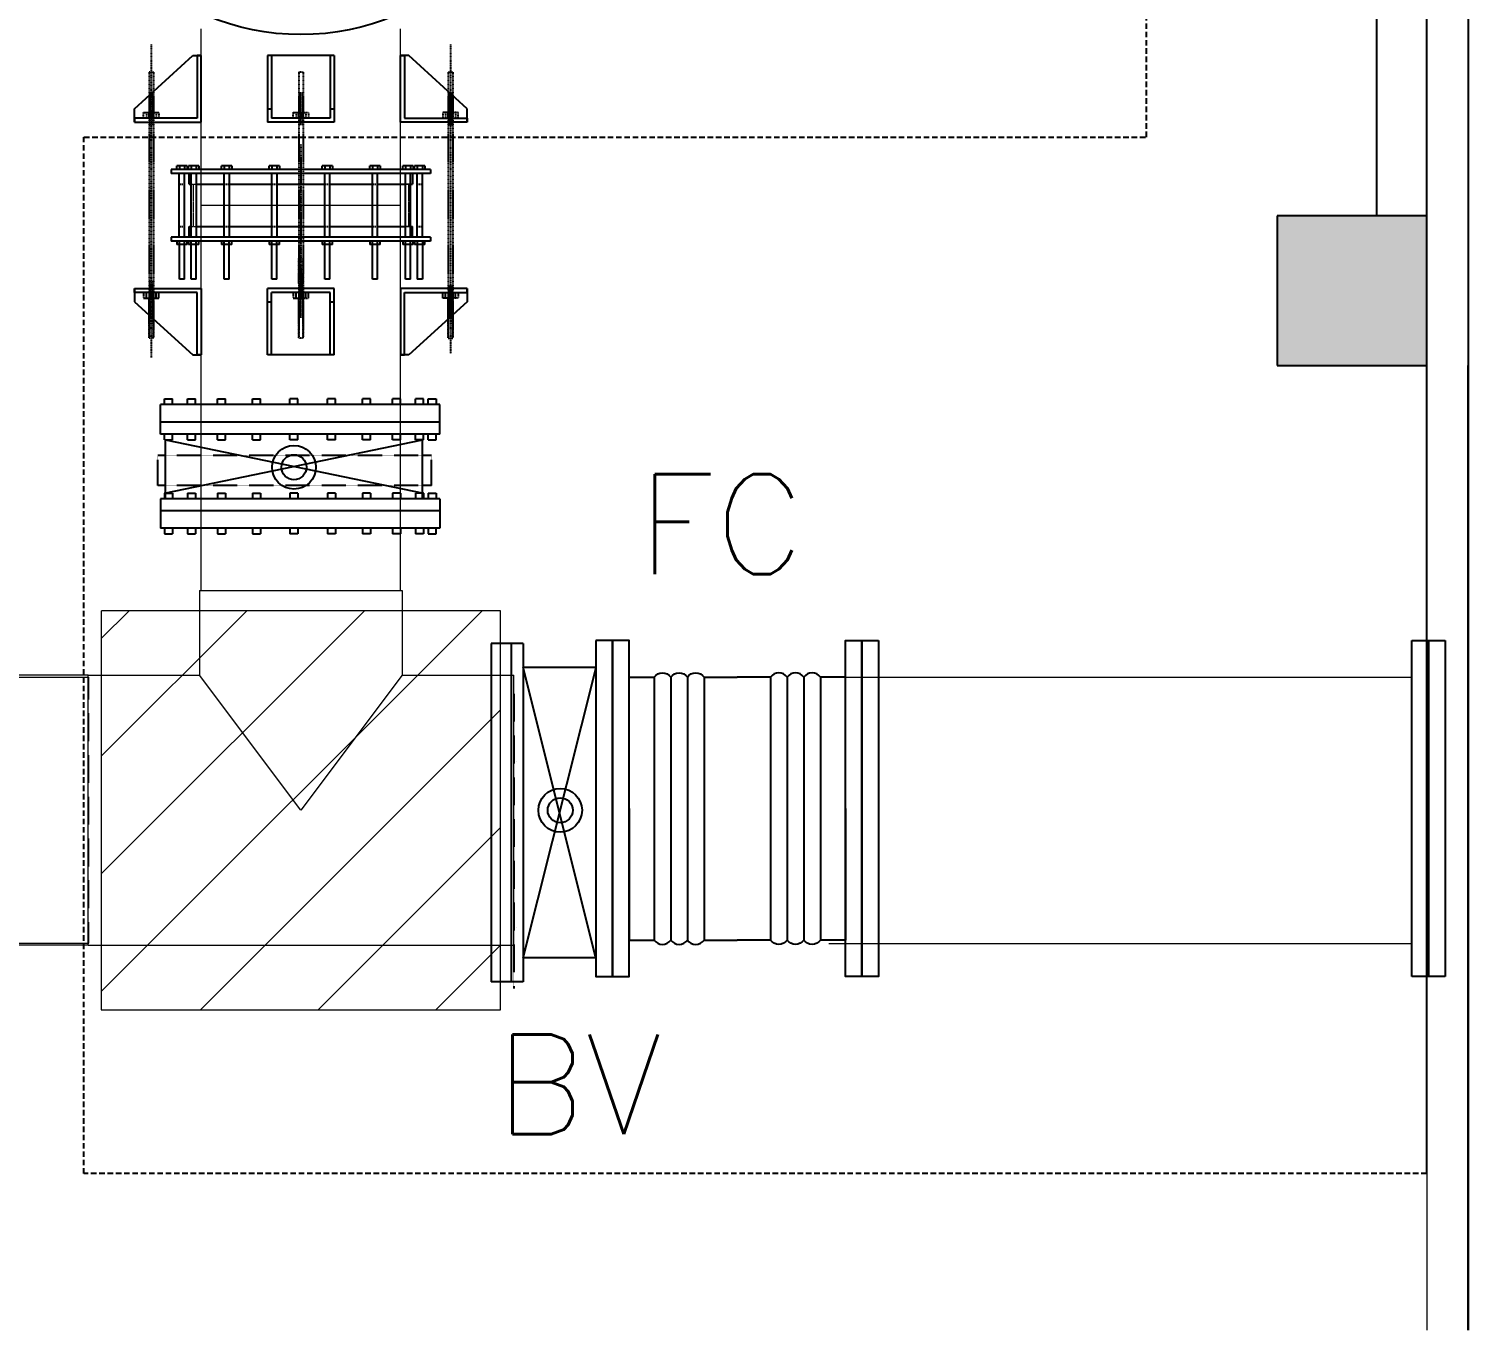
# Model space of a CAD drawing. Header units: inches. Extents: x 0 to 235202, y 0 to 184293.
# Drawn here: x 75010 to 81502, y 152486 to 158354 of the extents above; entities that cross this region are included whole.
import ezdxf

# ---------------------------------------------------------------- set-up
doc = ezdxf.new("R2010")
doc.units = ezdxf.units.IN
doc.header["$MEASUREMENT"] = 0
doc.linetypes.add('CENTER', pattern=[2, 1.25, -0.25, 0.25, -0.25])
doc.linetypes.add('HIDDEN', pattern=[0.375, 0.25, -0.125])
doc.layers.get('Defpoints').update_dxf_attribs({"color": 8})
for name, color, linetype in [('1', 1, 'CENTER'), ('2', 2, 'HIDDEN'), ('double bellows', 3, 'Continuous'), ('sleeve type coupling', 1, 'Continuous')]:
    doc.layers.add(name, color=color, linetype=linetype)
for name, color, linetype, lineweight in [('DIM', 251, 'Continuous', 0), ('grid nos', 253, 'Continuous', 0), ('hid', 8, 'HIDDEN', 0), ('PLC WIRE', 7, 'Continuous', 0)]:
    doc.layers.add(name, color=color, linetype=linetype, lineweight=lineweight)
doc.styles.add('SIMPLEX', font='simplex.shx')

msp = doc.modelspace()

# ---------------------------------------------------------------- hatches: boundary and pattern name
at = {"layer": 'DIM', "linetype": 'Continuous', "lineweight": 25, "ltscale": 10}
msp.add_hatch(color=8, dxfattribs=at).paths.add_polyline_path([(81315, 157510.8), (80640, 157510.8), (80640, 156835.8), (81315, 156835.8), (81315, 156835.8)])

# ---------------------------------------------------------------- linework, layer by layer
at = {"color": 8}
for p, q in [((81502.4, 169665.7), (81502.4, 152485.8)), ((75487.2, 157993.3), (75749.7, 158233.3)), ((75749.7, 158233.3), (75787.2, 158233.3)), ((75787.2, 158233.3), (75769.2, 158233.3)), ((75769.2, 158233.3), (75769.2, 157951.3)), ((75787.2, 157933.3), (75787.2, 158233.3)), ((76087.2, 158233.3), (76087.2, 157933.3)), ((76387.2, 158233.3), (76087.2, 158233.3)), ((76105.2, 158233.3), (76105.2, 157951.3)), ((76369.2, 158233.3), (76369.2, 157951.3)), ((76387.2, 158233.3), (76387.2, 157933.3)), ((76687.2, 158233.3), (76705.2, 158233.3)), ((76687.2, 157933.3), (76687.2, 158233.3)), ((76724.7, 158233.3), (76687.2, 158233.3)), ((76705.2, 158233.3), (76705.2, 157951.3)), ((76987.2, 157993.3), (76724.7, 158233.3)), ((75487.2, 157933.3), (75487.2, 157993.3)), ((76087.2, 157993.3), (76105.2, 157993.3)), ((76369.2, 157993.3), (76387.2, 157993.3)), ((76987.2, 157933.3), (76987.2, 157993.3)), ((75769.2, 157951.3), (75487.2, 157951.3)), ((75487.2, 157951.3), (75487.2, 157933.3)), ((75487.2, 157933.3), (75787.2, 157933.3)), ((76387.2, 157933.3), (76087.2, 157933.3)), ((76369.2, 157951.3), (76105.2, 157951.3)), ((76987.2, 157933.3), (76687.2, 157933.3)), ((76705.2, 157951.3), (76987.2, 157951.3)), ((76987.2, 157951.3), (76987.2, 157933.3)), ((75487.2, 157165.3), (75487.2, 157183.3)), ((75487.2, 157183.3), (75787.2, 157183.3)), ((75487.2, 157183.3), (75487.2, 157123.3)), ((75787.2, 157183.3), (75787.2, 156883.3)), ((76087.2, 156883.3), (76087.2, 157183.3)), ((76387.2, 157183.3), (76087.2, 157183.3)), ((76387.2, 156883.3), (76387.2, 157183.3)), ((76987.2, 157183.3), (76687.2, 157183.3)), ((76687.2, 157183.3), (76687.2, 156883.3)), ((76987.2, 157165.3), (76987.2, 157183.3)), ((76987.2, 157183.3), (76987.2, 157123.3)), ((75769.2, 157165.3), (75487.2, 157165.3)), ((75487.2, 157123.3), (75749.7, 156883.3)), ((75769.2, 156883.3), (75769.2, 157165.3)), ((76087.2, 157123.3), (76105.2, 157123.3)), ((76105.2, 156883.3), (76105.2, 157165.3)), ((76369.2, 157165.3), (76105.2, 157165.3)), ((76369.2, 156883.3), (76369.2, 157165.3)), ((76369.2, 157123.3), (76387.2, 157123.3)), ((76705.2, 156883.3), (76705.2, 157165.3)), ((76705.2, 157165.3), (76987.2, 157165.3)), ((76987.2, 157123.3), (76724.7, 156883.3)), ((75749.7, 156883.3), (75787.2, 156883.3)), ((75787.2, 156883.3), (75769.2, 156883.3)), ((76387.2, 156883.3), (76087.2, 156883.3)), ((76687.2, 156883.3), (76705.2, 156883.3)), ((76724.7, 156883.3), (76687.2, 156883.3)), ((75621.6, 156685.1), (75658, 156685.1)), ((75621.6, 156659.3), (75621.6, 156685.1)), ((75658, 156659.3), (75658, 156685.1)), ((75725.5, 156685.1), (75761.9, 156685.1)), ((75725.5, 156659.3), (75725.5, 156685.1)), ((75761.9, 156659.3), (75761.9, 156685.1)), ((75861, 156685.1), (75897.3, 156685.1)), ((75861, 156659.3), (75861, 156685.1)), ((75897.3, 156659.3), (75897.3, 156685.1)), ((76018.7, 156685.1), (76055, 156685.1)), ((76018.7, 156659.3), (76018.7, 156685.1)), ((76055, 156659.3), (76055, 156685.1)), ((76187.9, 156659.3), (76187.9, 156685.1)), ((76224.2, 156685.1), (76187.9, 156685.1)), ((76224.2, 156659.3), (76224.2, 156685.1)), ((76357.1, 156659.3), (76357.1, 156685.1)), ((76393.5, 156685.1), (76357.1, 156685.1)), ((76393.5, 156659.3), (76393.5, 156685.1)), ((76514.8, 156659.3), (76514.8, 156685.1)), ((76551.2, 156685.1), (76514.8, 156685.1)), ((76551.2, 156659.3), (76551.2, 156685.1)), ((76650.2, 156659.3), (76650.2, 156685.1)), ((76686.6, 156685.1), (76650.2, 156685.1)), ((76686.6, 156659.3), (76686.6, 156685.1)), ((76754.1, 156659.3), (76754.1, 156685.1)), ((76790.5, 156685.1), (76754.1, 156685.1)), ((76790.5, 156659.3), (76790.5, 156685.1)), ((76811.5, 156659.3), (76811.5, 156685.1)), ((76811.5, 156685.1), (76847.9, 156685.1)), ((76847.9, 156685.1), (76847.9, 156659.3)), ((76863.4, 156659.3), (75603.4, 156659.3)), ((75603.4, 156526.3), (75603.4, 156659.3)), ((76863.4, 156526.3), (76863.4, 156659.3)), ((76863.4, 156580.3), (75603.4, 156580.3)), ((76863.4, 156526.3), (75603.4, 156526.3)), ((75621.6, 156500.4), (75621.6, 156526.3)), ((75621.6, 156259.3), (76785.4, 156500.4)), ((75621.6, 156500.4), (75658, 156500.4)), ((75626.7, 156500.4), (76790.5, 156259.3)), ((75626.7, 156233.4), (75626.7, 156500.4)), ((75658, 156500.4), (75658, 156526.3)), ((75725.5, 156500.4), (75725.5, 156526.3)), ((75725.5, 156500.4), (75761.9, 156500.4)), ((75761.9, 156500.4), (75761.9, 156526.3)), ((75861, 156500.4), (75861, 156526.3)), ((75861, 156500.4), (75897.3, 156500.4)), ((75897.3, 156500.4), (75897.3, 156526.3)), ((76018.7, 156500.4), (76018.7, 156526.3)), ((76018.7, 156500.4), (76055, 156500.4)), ((76055, 156500.4), (76055, 156526.3)), ((76187.9, 156500.4), (76187.9, 156526.3)), ((76224.2, 156500.4), (76187.9, 156500.4)), ((76224.2, 156500.4), (76224.2, 156526.3)), ((76357.1, 156500.4), (76357.1, 156526.3)), ((76393.5, 156500.4), (76357.1, 156500.4)), ((76393.5, 156500.4), (76393.5, 156526.3)), ((76514.8, 156500.4), (76514.8, 156526.3)), ((76551.2, 156500.4), (76514.8, 156500.4)), ((76551.2, 156500.4), (76551.2, 156526.3)), ((76650.2, 156500.4), (76650.2, 156526.3)), ((76686.6, 156500.4), (76650.2, 156500.4)), ((76686.6, 156500.4), (76686.6, 156526.3)), ((76754.1, 156500.4), (76754.1, 156526.3)), ((76790.5, 156500.4), (76754.1, 156500.4)), ((76785.4, 156233.4), (76785.4, 156500.4)), ((76790.5, 156500.4), (76790.5, 156526.3)), ((76811.5, 156500.4), (76811.5, 156526.3)), ((76811.5, 156500.4), (76847.9, 156500.4)), ((76847.9, 156500.4), (76847.9, 156526.3)), ((75626.7, 156429.7), (75591.9, 156429.7)), ((76827, 156429.7), (76785.4, 156429.7)), ((75626.7, 156294.2), (75591.9, 156294.2)), ((76827, 156294.2), (76785.4, 156294.2)), ((75603.4, 156234.8), (75603.4, 156102.8)), ((76863.4, 156234.8), (75603.4, 156234.8)), ((75621.6, 156260.6), (75658, 156260.6)), ((75621.6, 156260.6), (75621.6, 156234.8)), ((75658, 156260.6), (75658, 156234.8)), ((75725.5, 156260.6), (75761.9, 156260.6)), ((75725.5, 156260.6), (75725.5, 156234.8)), ((75761.9, 156260.6), (75761.9, 156234.8)), ((75861, 156260.6), (75897.3, 156260.6)), ((75861, 156260.6), (75861, 156234.8)), ((75897.3, 156260.6), (75897.3, 156234.8)), ((76018.7, 156260.6), (76055, 156260.6)), ((76018.7, 156260.6), (76018.7, 156234.8)), ((76055, 156260.6), (76055, 156234.8)), ((76187.9, 156260.6), (76187.9, 156234.8)), ((76224.2, 156260.6), (76187.9, 156260.6)), ((76224.2, 156260.6), (76224.2, 156234.8)), ((76357.1, 156260.6), (76357.1, 156234.8)), ((76393.5, 156260.6), (76357.1, 156260.6)), ((76393.5, 156260.6), (76393.5, 156234.8)), ((76514.8, 156260.6), (76514.8, 156234.8)), ((76551.2, 156260.6), (76514.8, 156260.6)), ((76551.2, 156260.6), (76551.2, 156234.8)), ((76650.2, 156260.6), (76650.2, 156234.8)), ((76686.6, 156260.6), (76650.2, 156260.6)), ((76686.6, 156260.6), (76686.6, 156234.8)), ((76754.1, 156260.6), (76754.1, 156234.8)), ((76790.5, 156260.6), (76754.1, 156260.6)), ((76790.5, 156260.6), (76790.5, 156234.8)), ((76811.5, 156260.6), (76811.5, 156234.8)), ((76811.5, 156260.6), (76847.9, 156260.6)), ((76847.9, 156260.6), (76847.9, 156234.8)), ((76863.4, 156234.8), (76863.4, 156102.8)), ((76863.4, 156180.8), (75603.4, 156180.8)), ((76863.4, 156102.8), (75603.4, 156102.8)), ((75621.6, 156102.8), (75621.6, 156076.9)), ((75621.6, 156076.9), (75658, 156076.9)), ((75658, 156102.8), (75658, 156076.9)), ((75725.5, 156102.8), (75725.5, 156076.9)), ((75725.5, 156076.9), (75761.9, 156076.9)), ((75761.9, 156102.8), (75761.9, 156076.9)), ((75861, 156102.8), (75861, 156076.9)), ((75861, 156076.9), (75897.3, 156076.9)), ((75897.3, 156102.8), (75897.3, 156076.9)), ((76018.7, 156102.8), (76018.7, 156076.9)), ((76018.7, 156076.9), (76055, 156076.9)), ((76055, 156102.8), (76055, 156076.9)), ((76187.9, 156102.8), (76187.9, 156076.9)), ((76224.2, 156076.9), (76187.9, 156076.9)), ((76224.2, 156102.8), (76224.2, 156076.9)), ((76357.1, 156102.8), (76357.1, 156076.9)), ((76393.5, 156076.9), (76357.1, 156076.9)), ((76393.5, 156102.8), (76393.5, 156076.9)), ((76514.8, 156102.8), (76514.8, 156076.9)), ((76551.2, 156076.9), (76514.8, 156076.9)), ((76551.2, 156102.8), (76551.2, 156076.9)), ((76650.2, 156102.8), (76650.2, 156076.9)), ((76686.6, 156076.9), (76650.2, 156076.9)), ((76686.6, 156102.8), (76686.6, 156076.9)), ((76754.1, 156102.8), (76754.1, 156076.9)), ((76790.5, 156076.9), (76754.1, 156076.9)), ((76790.5, 156102.8), (76790.5, 156076.9)), ((76811.5, 156102.8), (76811.5, 156076.9)), ((76811.5, 156076.9), (76847.9, 156076.9)), ((76847.9, 156076.9), (76847.9, 156102.8)), ((77095.2, 155582.3), (77095.2, 154057.1)), ((77239.2, 155582.3), (77095.2, 155582.3)), ((77185.2, 155582.3), (77185.2, 154057.1)), ((77239.2, 155582.3), (77239.2, 154057.1)), ((77567.9, 154165.3), (77239.2, 155474.1)), ((77239.2, 154165.3), (77569.2, 155474.1)), ((77569.2, 155474.1), (77239.2, 155474.1)), ((77209, 155050.6), (77209, 155050.6)), ((77396.5, 154675.6), (77396.5, 154675.6)), ((77209, 154300.6), (77209, 154300.6)), ((77569.2, 154165.3), (77239.2, 154165.3)), ((77239.2, 154057.1), (77095.2, 154057.1))]:
    msp.add_line(p, q, dxfattribs=at)
at = {"color": 8, "linetype": 'HIDDEN', "ltscale": 100}
for p, q in [((80051, 157865.8), (80051, 162163.8)), ((75259, 153192), (75259, 157865.8)), ((75259, 157865.8), (80051, 157865.8)), ((81315, 153192), (75259, 153192))]:
    msp.add_line(p, q, dxfattribs=at)
at = {"color": 8, "linetype": 'HIDDEN'}
for p, q in [((75591.9, 156294.2), (75591.9, 156429.7)), ((76785.4, 156429.7), (75626.7, 156429.7)), ((76827, 156294.2), (76827, 156429.7)), ((76785.4, 156294.2), (75626.7, 156294.2))]:
    msp.add_line(p, q, dxfattribs=at)
at = {"color": 170}
msp.add_circle((76237.2, 159411.8), 1084.1, dxfattribs=at)
at = {"color": 8}
for centre, radius in [((76206.1, 156377), 98.5), ((76206.1, 156377), 56.3), ((77406.9, 154830.2), 98.5), ((77406.9, 154830.2), 56.3)]:
    msp.add_circle(centre, radius, dxfattribs=at)
at = {"layer": '1', "color": 8, "linetype": 'CENTER', "ltscale": 0.09}
for p, q in [((75562.2, 158284.3), (75562.2, 156871.6)), ((76912.2, 158284.3), (76912.2, 156889.3)), ((76237.2, 157175.7), (76237.2, 157730.3))]:
    msp.add_line(p, q, dxfattribs=at)
at = {"layer": '1', "color": 8}
for p, q in [((75552.3, 158158.3), (75552.3, 157977.1)), ((75572.1, 158158.3), (75552.3, 158158.3)), ((75552.3, 158158.3), (75552.3, 157977.1)), ((75572.1, 158158.3), (75552.3, 158158.3)), ((75572.1, 158158.3), (75572.1, 157977.1)), ((75572.1, 158158.3), (75572.1, 157977.1)), ((76227.3, 158158.3), (76227.3, 157977.1)), ((76247.1, 158158.3), (76227.3, 158158.3)), ((76227.3, 158158.3), (76227.3, 157977.1)), ((76247.1, 158158.3), (76227.3, 158158.3)), ((76247.1, 158158.3), (76247.1, 157977.1)), ((76247.1, 158158.3), (76247.1, 157977.1)), ((76902.3, 158158.3), (76902.3, 157977.1)), ((76902.3, 158158.3), (76922.1, 158158.3)), ((76902.3, 158158.3), (76902.3, 157977.1)), ((76902.3, 158158.3), (76922.1, 158158.3)), ((76922.1, 158158.3), (76922.1, 157977.1)), ((76922.1, 158158.3), (76922.1, 157977.1)), ((75572.1, 158063.2), (75552.3, 158063.2)), ((75572.1, 158063.2), (75552.3, 158063.2)), ((75572.1, 158057), (75552.3, 158057)), ((75572.1, 158057), (75552.3, 158057)), ((75572.1, 158057), (75552.3, 158057)), ((75572.1, 158057), (75552.3, 158057)), ((75572.1, 158050.9), (75552.3, 158050.9)), ((75572.1, 158050.9), (75552.3, 158050.9)), ((75552.3, 158048), (75552.3, 156962)), ((75572.1, 158045.2), (75552.3, 158045.2)), ((75572.1, 158045.2), (75552.3, 158045.2)), ((75572.1, 158039.1), (75552.3, 158039.1)), ((75572.1, 158039.1), (75552.3, 158039.1)), ((75572.1, 158039.1), (75552.3, 158039.1)), ((75572.1, 158039.1), (75552.3, 158039.1)), ((75572.1, 158032.9), (75552.3, 158032.9)), ((75572.1, 158032.9), (75552.3, 158032.9)), ((75572.1, 158026.8), (75552.3, 158026.8)), ((75572.1, 158026.8), (75552.3, 158026.8)), ((75572.2, 158048), (75572.2, 156962)), ((76247.1, 158063.2), (76227.3, 158063.2)), ((76247.1, 158063.2), (76227.3, 158063.2)), ((76247.1, 158057), (76227.3, 158057)), ((76247.1, 158057), (76227.3, 158057)), ((76247.1, 158057), (76227.3, 158057)), ((76247.1, 158057), (76227.3, 158057)), ((76247.1, 158050.9), (76227.3, 158050.9)), ((76247.1, 158050.9), (76227.3, 158050.9)), ((76227.3, 158048), (76227.3, 156962)), ((76247.1, 158045.2), (76227.3, 158045.2)), ((76247.1, 158045.2), (76227.3, 158045.2)), ((76247.1, 158039.1), (76227.3, 158039.1)), ((76247.1, 158039.1), (76227.3, 158039.1)), ((76247.1, 158039.1), (76227.3, 158039.1)), ((76247.1, 158039.1), (76227.3, 158039.1)), ((76247.1, 158032.9), (76227.3, 158032.9)), ((76247.1, 158032.9), (76227.3, 158032.9)), ((76247.1, 158026.8), (76227.3, 158026.8)), ((76247.1, 158026.8), (76227.3, 158026.8)), ((76247.2, 158048), (76247.2, 156962)), ((76902.3, 158063.2), (76922.1, 158063.2)), ((76902.3, 158063.2), (76922.1, 158063.2)), ((76902.3, 158057), (76922.1, 158057)), ((76902.3, 158057), (76922.1, 158057)), ((76902.3, 158057), (76922.1, 158057)), ((76902.3, 158057), (76922.1, 158057)), ((76902.3, 158050.9), (76922.1, 158050.9)), ((76902.3, 158050.9), (76922.1, 158050.9)), ((76902.3, 158048), (76902.3, 156962)), ((76902.3, 158045.2), (76922.1, 158045.2)), ((76902.3, 158045.2), (76922.1, 158045.2)), ((76902.3, 158039.1), (76922.1, 158039.1)), ((76902.3, 158039.1), (76922.1, 158039.1)), ((76902.3, 158039.1), (76922.1, 158039.1)), ((76902.3, 158039.1), (76922.1, 158039.1)), ((76902.3, 158032.9), (76922.1, 158032.9)), ((76902.3, 158032.9), (76922.1, 158032.9)), ((76902.3, 158026.8), (76922.1, 158026.8)), ((76902.3, 158026.8), (76922.1, 158026.8)), ((76922.1, 158048), (76922.1, 156962)), ((75528.1, 157951.3), (75528.1, 157977.1)), ((75528.1, 157977.1), (75596.4, 157977.1)), ((75528.1, 157951.3), (75528.1, 157977.1)), ((75528.1, 157977.1), (75596.4, 157977.1)), ((75540.3, 157977.1), (75540.3, 157951.3)), ((75540.3, 157977.1), (75540.3, 157951.3)), ((75572.1, 158020.7), (75552.3, 158020.7)), ((75572.1, 158020.7), (75552.3, 158020.7)), ((75572.1, 158014.5), (75552.3, 158014.5)), ((75572.1, 158014.5), (75552.3, 158014.5)), ((75572.1, 158008.4), (75552.3, 158008.4)), ((75572.1, 158008.4), (75552.3, 158008.4)), ((75572.1, 158002.3), (75552.3, 158002.3)), ((75572.1, 158002.3), (75552.3, 158002.3)), ((75572.1, 157996.1), (75552.3, 157996.1)), ((75572.1, 157996.1), (75552.3, 157996.1)), ((75572.1, 157990), (75552.3, 157990)), ((75572.1, 157990), (75552.3, 157990)), ((75572.1, 157983.9), (75552.3, 157983.9)), ((75572.1, 157983.9), (75552.3, 157983.9)), ((75572.1, 157977.8), (75552.3, 157977.8)), ((75572.1, 157977.8), (75552.3, 157977.8)), ((75584.2, 157977.1), (75584.2, 157951.3)), ((75584.2, 157977.1), (75584.2, 157951.3)), ((75596.4, 157977.1), (75596.4, 157951.3)), ((75596.4, 157977.1), (75596.4, 157951.3)), ((76203.1, 157951.3), (76203.1, 157977.1)), ((76203.1, 157977.1), (76271.4, 157977.1)), ((76203.1, 157951.3), (76203.1, 157977.1)), ((76203.1, 157977.1), (76271.4, 157977.1)), ((76215.3, 157977.1), (76215.3, 157951.3)), ((76215.3, 157977.1), (76215.3, 157951.3)), ((76247.1, 158020.7), (76227.3, 158020.7)), ((76247.1, 158020.7), (76227.3, 158020.7)), ((76247.1, 158014.5), (76227.3, 158014.5)), ((76247.1, 158014.5), (76227.3, 158014.5)), ((76247.1, 158008.4), (76227.3, 158008.4)), ((76247.1, 158008.4), (76227.3, 158008.4)), ((76247.1, 158002.3), (76227.3, 158002.3)), ((76247.1, 158002.3), (76227.3, 158002.3)), ((76247.1, 157996.1), (76227.3, 157996.1)), ((76247.1, 157996.1), (76227.3, 157996.1)), ((76247.1, 157990), (76227.3, 157990)), ((76247.1, 157990), (76227.3, 157990)), ((76247.1, 157983.9), (76227.3, 157983.9)), ((76247.1, 157983.9), (76227.3, 157983.9)), ((76247.1, 157977.8), (76227.3, 157977.8)), ((76247.1, 157977.8), (76227.3, 157977.8)), ((76259.2, 157977.1), (76259.2, 157951.3)), ((76259.2, 157977.1), (76259.2, 157951.3)), ((76271.4, 157977.1), (76271.4, 157951.3)), ((76271.4, 157977.1), (76271.4, 157951.3)), ((76946.4, 157977.1), (76878.1, 157977.1)), ((76878.1, 157977.1), (76878.1, 157951.3)), ((76946.4, 157977.1), (76878.1, 157977.1)), ((76878.1, 157977.1), (76878.1, 157951.3)), ((76890.3, 157977.1), (76890.3, 157951.3)), ((76890.3, 157977.1), (76890.3, 157951.3)), ((76902.3, 158020.7), (76922.1, 158020.7)), ((76902.3, 158020.7), (76922.1, 158020.7)), ((76902.3, 158014.5), (76922.1, 158014.5)), ((76902.3, 158014.5), (76922.1, 158014.5)), ((76902.3, 158008.4), (76922.1, 158008.4)), ((76902.3, 158008.4), (76922.1, 158008.4)), ((76902.3, 158002.3), (76922.1, 158002.3)), ((76902.3, 158002.3), (76922.1, 158002.3)), ((76902.3, 157996.1), (76922.1, 157996.1)), ((76902.3, 157996.1), (76922.1, 157996.1)), ((76902.3, 157990), (76922.1, 157990)), ((76902.3, 157990), (76922.1, 157990)), ((76902.3, 157983.9), (76922.1, 157983.9)), ((76902.3, 157983.9), (76922.1, 157983.9)), ((76902.3, 157977.8), (76922.1, 157977.8)), ((76902.3, 157977.8), (76922.1, 157977.8)), ((76934.2, 157977.1), (76934.2, 157951.3)), ((76934.2, 157977.1), (76934.2, 157951.3)), ((76946.4, 157951.3), (76946.4, 157977.1)), ((76946.4, 157951.3), (76946.4, 157977.1)), ((75596.4, 157951.3), (75528.1, 157951.3)), ((75596.4, 157951.3), (75528.1, 157951.3)), ((75572.1, 157947.1), (75552.3, 157947.1)), ((75572.1, 157947.1), (75552.3, 157947.1)), ((75572.1, 157941), (75552.3, 157941)), ((75572.1, 157941), (75552.3, 157941)), ((75572.1, 157934.9), (75552.3, 157934.9)), ((75572.1, 157934.9), (75552.3, 157934.9)), ((75572.1, 157928.7), (75552.3, 157928.7)), ((75572.1, 157928.7), (75552.3, 157928.7)), ((75572.1, 157922.6), (75552.3, 157922.6)), ((75572.1, 157922.6), (75552.3, 157922.6)), ((76271.4, 157951.3), (76203.1, 157951.3)), ((76271.4, 157951.3), (76203.1, 157951.3)), ((76247.1, 157947.1), (76227.3, 157947.1)), ((76247.1, 157947.1), (76227.3, 157947.1)), ((76247.1, 157941), (76227.3, 157941)), ((76247.1, 157941), (76227.3, 157941)), ((76247.1, 157934.9), (76227.3, 157934.9)), ((76247.1, 157934.9), (76227.3, 157934.9)), ((76247.1, 157928.7), (76227.3, 157928.7)), ((76247.1, 157928.7), (76227.3, 157928.7)), ((76247.1, 157922.6), (76227.3, 157922.6)), ((76247.1, 157922.6), (76227.3, 157922.6)), ((76878.1, 157951.3), (76946.4, 157951.3)), ((76878.1, 157951.3), (76946.4, 157951.3)), ((76902.3, 157947.1), (76922.1, 157947.1)), ((76902.3, 157947.1), (76922.1, 157947.1)), ((76902.3, 157941), (76922.1, 157941)), ((76902.3, 157941), (76922.1, 157941)), ((76902.3, 157934.9), (76922.1, 157934.9)), ((76902.3, 157934.9), (76922.1, 157934.9)), ((76902.3, 157928.7), (76922.1, 157928.7)), ((76902.3, 157928.7), (76922.1, 157928.7)), ((76902.3, 157922.6), (76922.1, 157922.6)), ((76902.3, 157922.6), (76922.1, 157922.6)), ((76237.2, 157834.3), (76237.2, 157170.3)), ((76227.3, 157205), (76227.3, 157317.6)), ((76227.3, 157205), (76227.3, 157317.6)), ((76247.1, 157205), (76247.1, 157317.6)), ((76247.1, 157205), (76247.1, 157317.6)), ((75572.1, 157212.4), (75552.3, 157212.4)), ((75572.1, 157212.4), (75552.3, 157212.4)), ((75572.1, 157206.2), (75552.3, 157206.2)), ((75572.1, 157206.2), (75552.3, 157206.2)), ((75572.1, 157200.1), (75552.3, 157200.1)), ((75572.1, 157200.1), (75552.3, 157200.1)), ((75572.1, 157194), (75552.3, 157194)), ((75572.1, 157194), (75552.3, 157194)), ((75572.1, 157187.8), (75552.3, 157187.8)), ((75572.1, 157187.8), (75552.3, 157187.8)), ((75572.1, 157181.7), (75552.3, 157181.7)), ((75572.1, 157181.7), (75552.3, 157181.7)), ((76247.1, 157200.1), (76227.3, 157200.1)), ((76247.1, 157200.1), (76227.3, 157200.1)), ((76247.1, 157194), (76227.3, 157194)), ((76247.1, 157194), (76227.3, 157194)), ((76247.1, 157187.8), (76227.3, 157187.8)), ((76247.1, 157187.8), (76227.3, 157187.8)), ((76247.1, 157181.7), (76227.3, 157181.7)), ((76247.1, 157181.7), (76227.3, 157181.7)), ((76902.3, 157194), (76922.1, 157194)), ((76902.3, 157194), (76922.1, 157194)), ((76902.3, 157187.8), (76922.1, 157187.8)), ((76902.3, 157187.8), (76922.1, 157187.8)), ((76902.3, 157181.7), (76922.1, 157181.7)), ((76902.3, 157181.7), (76922.1, 157181.7)), ((75528.1, 157165.3), (75528.1, 157139.5)), ((75596.4, 157165.3), (75528.1, 157165.3)), ((75528.1, 157165.3), (75528.1, 157139.5)), ((75596.4, 157165.3), (75528.1, 157165.3)), ((75528.1, 157139.5), (75596.4, 157139.5)), ((75528.1, 157139.5), (75596.4, 157139.5)), ((75540.3, 157139.5), (75540.3, 157165.3)), ((75540.3, 157139.5), (75540.3, 157165.3)), ((75572.1, 157175.6), (75552.3, 157175.6)), ((75572.1, 157175.6), (75552.3, 157175.6)), ((75572.1, 157169.4), (75552.3, 157169.4)), ((75572.1, 157169.4), (75552.3, 157169.4)), ((75552.3, 156958.3), (75552.3, 157139.5)), ((75572.1, 157138.8), (75552.3, 157138.8)), ((75572.1, 157138.8), (75552.3, 157138.8)), ((75572.1, 157132.7), (75552.3, 157132.7)), ((75572.1, 157132.7), (75552.3, 157132.7)), ((75572.1, 157126.5), (75552.3, 157126.5)), ((75572.1, 157126.5), (75552.3, 157126.5)), ((75572.1, 157120.4), (75552.3, 157120.4)), ((75572.1, 157120.4), (75552.3, 157120.4)), ((75572.1, 157114.3), (75552.3, 157114.3)), ((75572.1, 157114.3), (75552.3, 157114.3)), ((75572.1, 156958.3), (75572.1, 157139.5)), ((75584.2, 157139.5), (75584.2, 157165.3)), ((75584.2, 157139.5), (75584.2, 157165.3)), ((75596.4, 157139.5), (75596.4, 157165.3)), ((75596.4, 157139.5), (75596.4, 157165.3)), ((76203.1, 157165.3), (76203.1, 157139.5)), ((76271.4, 157165.3), (76203.1, 157165.3)), ((76203.1, 157165.3), (76203.1, 157139.5)), ((76271.4, 157165.3), (76203.1, 157165.3)), ((76203.1, 157139.5), (76271.4, 157139.5)), ((76203.1, 157139.5), (76271.4, 157139.5)), ((76215.3, 157139.5), (76215.3, 157165.3)), ((76215.3, 157139.5), (76215.3, 157165.3)), ((76247.1, 157175.6), (76227.3, 157175.6)), ((76247.1, 157175.6), (76227.3, 157175.6)), ((76247.1, 157169.4), (76227.3, 157169.4)), ((76247.1, 157169.4), (76227.3, 157169.4)), ((76227.3, 156958.3), (76227.3, 157139.5)), ((76247.1, 157138.8), (76227.3, 157138.8)), ((76247.1, 157138.8), (76227.3, 157138.8)), ((76247.1, 157132.7), (76227.3, 157132.7)), ((76247.1, 157132.7), (76227.3, 157132.7)), ((76247.1, 157126.5), (76227.3, 157126.5)), ((76247.1, 157126.5), (76227.3, 157126.5)), ((76247.1, 157120.4), (76227.3, 157120.4)), ((76247.1, 157120.4), (76227.3, 157120.4)), ((76247.1, 157114.3), (76227.3, 157114.3)), ((76247.1, 157114.3), (76227.3, 157114.3)), ((76247.1, 156958.3), (76247.1, 157139.5)), ((76259.2, 157139.5), (76259.2, 157165.3)), ((76259.2, 157139.5), (76259.2, 157165.3)), ((76271.4, 157139.5), (76271.4, 157165.3)), ((76271.4, 157139.5), (76271.4, 157165.3)), ((76878.1, 157139.5), (76878.1, 157165.3)), ((76878.1, 157165.3), (76946.4, 157165.3)), ((76878.1, 157139.5), (76878.1, 157165.3)), ((76878.1, 157165.3), (76946.4, 157165.3)), ((76946.4, 157139.5), (76878.1, 157139.5)), ((76946.4, 157139.5), (76878.1, 157139.5)), ((76890.3, 157139.5), (76890.3, 157165.3)), ((76890.3, 157139.5), (76890.3, 157165.3)), ((76902.3, 157175.6), (76922.1, 157175.6)), ((76902.3, 157175.6), (76922.1, 157175.6)), ((76902.3, 157169.4), (76922.1, 157169.4)), ((76902.3, 157169.4), (76922.1, 157169.4)), ((76902.3, 156958.3), (76902.3, 157139.5)), ((76902.3, 157138.8), (76922.1, 157138.8)), ((76902.3, 157138.8), (76922.1, 157138.8)), ((76902.3, 157132.7), (76922.1, 157132.7)), ((76902.3, 157132.7), (76922.1, 157132.7)), ((76902.3, 157126.5), (76922.1, 157126.5)), ((76902.3, 157126.5), (76922.1, 157126.5)), ((76902.3, 157120.4), (76922.1, 157120.4)), ((76902.3, 157120.4), (76922.1, 157120.4)), ((76902.3, 157114.3), (76922.1, 157114.3)), ((76902.3, 157114.3), (76922.1, 157114.3)), ((76922.1, 156958.3), (76922.1, 157139.5)), ((76934.2, 157139.5), (76934.2, 157165.3)), ((76934.2, 157139.5), (76934.2, 157165.3)), ((76946.4, 157165.3), (76946.4, 157139.5)), ((76946.4, 157165.3), (76946.4, 157139.5)), ((75572.1, 157108.1), (75552.3, 157108.1)), ((75572.1, 157108.1), (75552.3, 157108.1)), ((75572.1, 157102), (75552.3, 157102)), ((75572.1, 157102), (75552.3, 157102)), ((75572.1, 157095.9), (75552.3, 157095.9)), ((75572.1, 157095.9), (75552.3, 157095.9)), ((75572.1, 157089.8), (75552.3, 157089.8)), ((75572.1, 157089.8), (75552.3, 157089.8)), ((75572.1, 157083.6), (75552.3, 157083.6)), ((75572.1, 157083.6), (75552.3, 157083.6)), ((75572.1, 157077.5), (75552.3, 157077.5)), ((75572.1, 157077.5), (75552.3, 157077.5)), ((75572.1, 157077.5), (75552.3, 157077.5)), ((75572.1, 157077.5), (75552.3, 157077.5)), ((75572.1, 157071.4), (75552.3, 157071.4)), ((75572.1, 157071.4), (75552.3, 157071.4)), ((75572.1, 157065.7), (75552.3, 157065.7)), ((75572.1, 157065.7), (75552.3, 157065.7)), ((75572.1, 157059.5), (75552.3, 157059.5)), ((75572.1, 157059.5), (75552.3, 157059.5)), ((75572.1, 157059.5), (75552.3, 157059.5)), ((75572.1, 157059.5), (75552.3, 157059.5)), ((75572.1, 157053.4), (75552.3, 157053.4)), ((75572.1, 157053.4), (75552.3, 157053.4)), ((76247.1, 157108.1), (76227.3, 157108.1)), ((76247.1, 157108.1), (76227.3, 157108.1)), ((76247.1, 157102), (76227.3, 157102)), ((76247.1, 157102), (76227.3, 157102)), ((76247.1, 157095.9), (76227.3, 157095.9)), ((76247.1, 157095.9), (76227.3, 157095.9)), ((76247.1, 157089.8), (76227.3, 157089.8)), ((76247.1, 157089.8), (76227.3, 157089.8)), ((76247.1, 157083.6), (76227.3, 157083.6)), ((76247.1, 157083.6), (76227.3, 157083.6)), ((76247.1, 157077.5), (76227.3, 157077.5)), ((76247.1, 157077.5), (76227.3, 157077.5)), ((76247.1, 157077.5), (76227.3, 157077.5)), ((76247.1, 157077.5), (76227.3, 157077.5)), ((76247.1, 157071.4), (76227.3, 157071.4)), ((76247.1, 157071.4), (76227.3, 157071.4)), ((76247.1, 157065.7), (76227.3, 157065.7)), ((76247.1, 157065.7), (76227.3, 157065.7)), ((76247.1, 157059.5), (76227.3, 157059.5)), ((76247.1, 157059.5), (76227.3, 157059.5)), ((76247.1, 157059.5), (76227.3, 157059.5)), ((76247.1, 157059.5), (76227.3, 157059.5)), ((76247.1, 157053.4), (76227.3, 157053.4)), ((76247.1, 157053.4), (76227.3, 157053.4)), ((76902.3, 157108.1), (76922.1, 157108.1)), ((76902.3, 157108.1), (76922.1, 157108.1)), ((76902.3, 157102), (76922.1, 157102)), ((76902.3, 157102), (76922.1, 157102)), ((76902.3, 157095.9), (76922.1, 157095.9)), ((76902.3, 157095.9), (76922.1, 157095.9)), ((76902.3, 157089.8), (76922.1, 157089.8)), ((76902.3, 157089.8), (76922.1, 157089.8)), ((76902.3, 157083.6), (76922.1, 157083.6)), ((76902.3, 157083.6), (76922.1, 157083.6)), ((76902.3, 157077.5), (76922.1, 157077.5)), ((76902.3, 157077.5), (76922.1, 157077.5)), ((76902.3, 157077.5), (76922.1, 157077.5)), ((76902.3, 157077.5), (76922.1, 157077.5)), ((76902.3, 157071.4), (76922.1, 157071.4)), ((76902.3, 157071.4), (76922.1, 157071.4)), ((76902.3, 157065.7), (76922.1, 157065.7)), ((76902.3, 157065.7), (76922.1, 157065.7)), ((76902.3, 157059.5), (76922.1, 157059.5)), ((76902.3, 157059.5), (76922.1, 157059.5)), ((76902.3, 157059.5), (76922.1, 157059.5)), ((76902.3, 157059.5), (76922.1, 157059.5)), ((76902.3, 157053.4), (76922.1, 157053.4)), ((76902.3, 157053.4), (76922.1, 157053.4)), ((75572.1, 156958.3), (75552.3, 156958.3)), ((75572.1, 156958.3), (75552.3, 156958.3)), ((76247.1, 156958.3), (76227.3, 156958.3)), ((76247.1, 156958.3), (76227.3, 156958.3)), ((76902.3, 156958.3), (76922.1, 156958.3)), ((76902.3, 156958.3), (76922.1, 156958.3))]:
    msp.add_line(p, q, dxfattribs=at)
at = {"layer": '1', "color": 8, "linetype": 'HIDDEN', "ltscale": 0.009}
for p, q in [((75552.3, 157951.3), (75552.3, 157977.1)), ((75572.1, 157971.6), (75552.3, 157971.6)), ((75572.1, 157971.6), (75552.3, 157971.6)), ((75572.1, 157965.5), (75552.3, 157965.5)), ((75572.1, 157965.5), (75552.3, 157965.5)), ((75572.1, 157959.4), (75552.3, 157959.4)), ((75572.1, 157959.4), (75552.3, 157959.4)), ((75572.1, 157951.3), (75572.1, 157977.1)), ((76227.3, 157951.3), (76227.3, 157977.1)), ((76247.1, 157971.6), (76227.3, 157971.6)), ((76247.1, 157971.6), (76227.3, 157971.6)), ((76247.1, 157965.5), (76227.3, 157965.5)), ((76247.1, 157965.5), (76227.3, 157965.5)), ((76247.1, 157959.4), (76227.3, 157959.4)), ((76247.1, 157959.4), (76227.3, 157959.4)), ((76247.1, 157951.3), (76247.1, 157977.1)), ((76902.3, 157951.3), (76902.3, 157977.1)), ((76902.3, 157971.6), (76922.1, 157971.6)), ((76902.3, 157971.6), (76922.1, 157971.6)), ((76902.3, 157965.5), (76922.1, 157965.5)), ((76902.3, 157965.5), (76922.1, 157965.5)), ((76902.3, 157959.4), (76922.1, 157959.4)), ((76902.3, 157959.4), (76922.1, 157959.4)), ((76922.1, 157951.3), (76922.1, 157977.1)), ((75572.1, 157953.2), (75552.3, 157953.2)), ((75572.1, 157953.2), (75552.3, 157953.2)), ((76247.1, 157953.2), (76227.3, 157953.2)), ((76247.1, 157953.2), (76227.3, 157953.2)), ((76902.3, 157953.2), (76922.1, 157953.2)), ((76902.3, 157953.2), (76922.1, 157953.2)), ((75552.3, 157165.3), (75552.3, 157139.5)), ((75572.1, 157163.3), (75552.3, 157163.3)), ((75572.1, 157163.3), (75552.3, 157163.3)), ((75572.1, 157157.2), (75552.3, 157157.2)), ((75572.1, 157157.2), (75552.3, 157157.2)), ((75572.1, 157151.1), (75552.3, 157151.1)), ((75572.1, 157151.1), (75552.3, 157151.1)), ((75572.1, 157144.9), (75552.3, 157144.9)), ((75572.1, 157144.9), (75552.3, 157144.9)), ((75572.1, 157165.3), (75572.1, 157139.5)), ((76227.3, 157165.3), (76227.3, 157139.5)), ((76247.1, 157163.3), (76227.3, 157163.3)), ((76247.1, 157163.3), (76227.3, 157163.3)), ((76247.1, 157157.2), (76227.3, 157157.2)), ((76247.1, 157157.2), (76227.3, 157157.2)), ((76247.1, 157151.1), (76227.3, 157151.1)), ((76247.1, 157151.1), (76227.3, 157151.1)), ((76247.1, 157144.9), (76227.3, 157144.9)), ((76247.1, 157144.9), (76227.3, 157144.9)), ((76247.1, 157165.3), (76247.1, 157139.5)), ((76902.3, 157165.3), (76902.3, 157139.5)), ((76902.3, 157163.3), (76922.1, 157163.3)), ((76902.3, 157163.3), (76922.1, 157163.3)), ((76902.3, 157157.2), (76922.1, 157157.2)), ((76902.3, 157157.2), (76922.1, 157157.2)), ((76902.3, 157151.1), (76922.1, 157151.1)), ((76902.3, 157151.1), (76922.1, 157151.1)), ((76902.3, 157144.9), (76922.1, 157144.9)), ((76902.3, 157144.9), (76922.1, 157144.9)), ((76922.1, 157165.3), (76922.1, 157139.5))]:
    msp.add_line(p, q, dxfattribs=at)
at = {"layer": '2', "color": 8}
for p, q in [((75277.2, 155430.8), (75277.2, 154230.8)), ((77197.2, 155376.6), (77197.2, 154026.6))]:
    msp.add_line(p, q, dxfattribs=at)
at = {"layer": 'Defpoints', "color": 8}
for p, q in [((81247.8, 154080.2), (81247.9, 155595.2)), ((81247.9, 155595.2), (81397.9, 155595.2)), ((81322.9, 155595.2), (81322.8, 154080.2)), ((81397.9, 155595.2), (81397.8, 154080.2)), ((81397.8, 154080.2), (81247.8, 154080.2))]:
    msp.add_line(p, q, dxfattribs=at)
at = {"layer": 'DIM', "color": 8, "linetype": 'Continuous', "lineweight": 25, "ltscale": 10}
for p, q in [((81090, 157510.8), (81090, 166210.8)), ((81315, 157510.8), (81315, 166210.8)), ((81315, 157510.8), (80640, 157510.8)), ((80640, 157510.8), (80640, 156835.8)), ((81315, 156835.8), (81315, 157510.8)), ((80640, 156835.8), (81315, 156835.8)), ((81315, 153192), (81315, 156835.8)), ((81502.4, 152485.8), (81502.4, 156835.8))]:
    msp.add_line(p, q, dxfattribs=at)
at = {"layer": 'DIM', "color": 8, "linetype": 'Continuous', "ltscale": 7}
for p in [(81315, 161029), (81315, 156754)]:
    msp.add_line(p, (81315, 156754), dxfattribs=at)
at = {"layer": 'DIM', "color": 8}
for p, q in [((75787.2, 155820.8), (75787.2, 158353.9)), ((76687.2, 155820.8), (76687.2, 158353.9)), ((75787.2, 157558.3), (76687.2, 157558.3)), ((75780.1, 155820.8), (76694.4, 155820.8)), ((75780.1, 155820.8), (75780.1, 155438.9)), ((76694.4, 155820.8), (76694.4, 155438.9)), ((75277.2, 155438.9), (70509.5, 155439.5)), ((70514.8, 155430.8), (75277.8, 155430.8)), ((75277.2, 154222.7), (75277.2, 155438.9)), ((75277.2, 155438.9), (75780.1, 155438.9)), ((76237.2, 154830.8), (75780.1, 155438.9)), ((76694.4, 155438.9), (76237.2, 154830.8)), ((76694.4, 155438.9), (77197.2, 155438.9)), ((77197.2, 154222.7), (77197.2, 155438.9)), ((78617.9, 155430.2), (81247.8, 155430.2)), ((75277.2, 154221.6), (70509.5, 154221)), ((70514.6, 154230.8), (75277.8, 154230.8)), ((75277.2, 154222.7), (77197.2, 154222.7)), ((78617.9, 154230.2), (81247.8, 154230.2))]:
    msp.add_line(p, q, dxfattribs=at)
at = {"layer": 'DIM', "color": 8, "linetype": 'Continuous'}
for p, q in [((81315, 156835.8), (81315, 152485.8)), ((75337.2, 155604.1), (75463.4, 155730.2)), ((75337.2, 155073.8), (75993.7, 155730.2)), ((75337.2, 154543.4), (76524, 155730.2)), ((75337.2, 154013.1), (77054.4, 155730.2)), ((75784.7, 153930.2), (77137.2, 155282.8)), ((76315, 153930.2), (77137.2, 154752.4)), ((76845.4, 153930.2), (77137.2, 154222.1))]:
    msp.add_line(p, q, dxfattribs=at)
at = {"layer": 'DIM', "color": 8, "linetype": 'HIDDEN', "ltscale": 7}
for p, q in [((77137.2, 155730.2), (75337.2, 155730.2)), ((75337.2, 155730.2), (75337.2, 153930.2)), ((77137.2, 153930.2), (77137.2, 155730.2)), ((75337.2, 153930.2), (77137.2, 153930.2))]:
    msp.add_line(p, q, dxfattribs=at)
at = {"layer": 'double bellows', "color": 8}
for points in [[(77567.9, 155595.2), (77567.9, 154080.2), (77643, 154080.2), (77643, 155595.2), (77567.9, 155595.2)], [(77642.9, 155595.2), (77642.9, 154080.2), (77718, 154080.2), (77718, 155595.2), (77642.9, 155595.2)], [(78768.1, 155595.2), (78768.1, 154080.2), (78693, 154080.2), (78693, 155595.2), (78768.1, 155595.2)], [(78843.1, 155595.2), (78843.1, 154080.2), (78768, 154080.2), (78768, 155595.2), (78843.1, 155595.2)], [(77830.5, 155430.2), (77830.5, 154245.2)], [(77905.5, 155430.2), (77905.5, 154245.2)], [(77980.5, 155430.2), (77980.5, 154245.2)], [(78055.5, 155430.2), (78055.5, 154245.2)], [(78355.5, 155430.2), (78355.5, 154245.2)], [(78430.5, 155430.2), (78430.5, 154245.2)], [(78505.5, 155430.2), (78505.5, 154245.2)], [(78580.5, 155430.2), (78580.5, 154245.2)]]:
    msp.add_lwpolyline(points, dxfattribs=at)
for points in [[(77718, 154837.7), (77718, 155430.2), (77830.5, 155430.2, -0.535195), (77905.5, 155430.2, -0.535155), (77980.5, 155430.2, -0.535246), (78055.5, 155430.2), (78205.5, 155430.2)], [(78693, 154837.7), (78693, 155430.2), (78580.5, 155430.2, 0.535195), (78505.5, 155430.2, 0.535155), (78430.5, 155430.2, 0.535246), (78355.5, 155430.2), (78205.5, 155430.2)], [(77718, 154837.7), (77718, 154245.2), (77830.5, 154245.2, 0.535195), (77905.5, 154245.2, 0.535155), (77980.5, 154245.2, 0.535246), (78055.5, 154245.2), (78205.5, 154245.2)], [(78693, 154837.7), (78693, 154245.2), (78580.5, 154245.2, -0.535195), (78505.5, 154245.2, -0.535155), (78430.5, 154245.2, -0.535246), (78355.5, 154245.2), (78205.5, 154245.2)]]:
    msp.add_lwpolyline(points, format="xyb", dxfattribs=at)
at = {"layer": 'hid', "color": 8, "ltscale": 0.1}
for p, q in [((75742.1, 157653.8), (75766.1, 157653.8)), ((75742.1, 157653.8), (75766.1, 157653.8)), ((75751.6, 157653.8), (75751.6, 157462.7)), ((76708.4, 157653.8), (76732.4, 157653.8)), ((76732.4, 157653.8), (76708.4, 157653.8)), ((76722.9, 157653.8), (76722.9, 157462.7)), ((75742.1, 157462.7), (75766.1, 157462.7)), ((75742.1, 157462.7), (75766.1, 157462.7)), ((76708.4, 157462.7), (76732.4, 157462.7)), ((76732.4, 157462.7), (76708.4, 157462.7))]:
    msp.add_line(p, q, dxfattribs=at)
at = {"layer": 'PLC WIRE', "color": 8, "ltscale": 2000}
msp.add_line((75277.8, 154230.8), (75280.5, 154230.8), dxfattribs=at)
at = {"layer": 'sleeve type coupling', "color": 8}
for p, q in [((75652.2, 157719.8), (75652.2, 157701.8)), ((76822.2, 157719.8), (75652.2, 157719.8)), ((76822.2, 157701.8), (75652.2, 157701.8)), ((75677.8, 157719.8), (75677.8, 157735.3)), ((75724.1, 157735.3), (75677.8, 157735.3)), ((75689, 157414.7), (75689, 157701.8)), ((75689.4, 157735.3), (75689.4, 157719.8)), ((75712.6, 157735.3), (75712.6, 157719.8)), ((75713, 157414.7), (75713, 157701.8)), ((75724.1, 157735.3), (75724.1, 157719.8)), ((75730.9, 157719.8), (75730.9, 157735.3)), ((75777.2, 157735.3), (75730.9, 157735.3)), ((75733.6, 157653.8), (75733.6, 157701.8)), ((75742.1, 157414.7), (75742.1, 157701.8)), ((75742.5, 157735.3), (75742.5, 157719.8)), ((75765.7, 157735.3), (75765.7, 157719.8)), ((75766.1, 157414.7), (75766.1, 157701.8)), ((75777.2, 157735.3), (75777.2, 157719.8)), ((75879.7, 157719.8), (75879.7, 157735.3)), ((75926, 157735.3), (75879.7, 157735.3)), ((75890.9, 157414.7), (75890.9, 157701.8)), ((75891.3, 157735.3), (75891.3, 157719.8)), ((75914.5, 157735.3), (75914.5, 157719.8)), ((75914.9, 157414.7), (75914.9, 157701.8)), ((75926, 157735.3), (75926, 157719.8)), ((76094.8, 157719.8), (76094.8, 157735.3)), ((76141.1, 157735.3), (76094.8, 157735.3)), ((76105.9, 157414.7), (76105.9, 157701.8)), ((76106.3, 157735.3), (76106.3, 157719.8)), ((76129.5, 157735.3), (76129.5, 157719.8)), ((76129.9, 157414.7), (76129.9, 157701.8)), ((76141.1, 157735.3), (76141.1, 157719.8)), ((76333.4, 157719.8), (76333.4, 157735.3)), ((76379.7, 157735.3), (76333.4, 157735.3)), ((76344.6, 157414.7), (76344.6, 157701.8)), ((76345, 157735.3), (76345, 157719.8)), ((76368.1, 157735.3), (76368.1, 157719.8)), ((76368.6, 157414.7), (76368.6, 157701.8)), ((76379.7, 157735.3), (76379.7, 157719.8)), ((76594.7, 157735.3), (76548.4, 157735.3)), ((76548.4, 157719.8), (76548.4, 157735.3)), ((76559.6, 157414.7), (76559.6, 157701.8)), ((76560, 157735.3), (76560, 157719.8)), ((76583.2, 157735.3), (76583.2, 157719.8)), ((76583.6, 157414.7), (76583.6, 157701.8)), ((76594.7, 157735.3), (76594.7, 157719.8)), ((76697.2, 157719.8), (76697.2, 157735.3)), ((76743.5, 157735.3), (76697.2, 157735.3)), ((76708.4, 157414.7), (76708.4, 157701.8)), ((76708.8, 157735.3), (76708.8, 157719.8)), ((76732, 157735.3), (76732, 157719.8)), ((76732.4, 157414.7), (76732.4, 157701.8)), ((76740.9, 157701.8), (76740.9, 157653.8)), ((76743.5, 157735.3), (76743.5, 157719.8)), ((76750.3, 157719.8), (76750.3, 157735.3)), ((76796.6, 157735.3), (76750.3, 157735.3)), ((76761.5, 157414.7), (76761.5, 157701.8)), ((76761.9, 157735.3), (76761.9, 157719.8)), ((76785.1, 157735.3), (76785.1, 157719.8)), ((76785.5, 157414.7), (76785.5, 157701.8)), ((76796.6, 157735.3), (76796.6, 157719.8)), ((76822.2, 157719.8), (76822.2, 157701.8)), ((75733.6, 157653.8), (75742.1, 157653.8)), ((75766.1, 157653.8), (75890.9, 157653.8)), ((75914.9, 157653.8), (76105.9, 157653.8)), ((76129.9, 157653.8), (76344.6, 157653.8)), ((76368.6, 157653.8), (76559.6, 157653.8)), ((76583.6, 157653.8), (76708.4, 157653.8)), ((76732.4, 157653.8), (76740.9, 157653.8)), ((75733.6, 157462.7), (75742.1, 157462.7)), ((75733.6, 157414.7), (75733.6, 157462.7)), ((75766.1, 157462.7), (75890.9, 157462.7)), ((75914.9, 157462.7), (76105.9, 157462.7)), ((76129.9, 157462.7), (76344.6, 157462.7)), ((76368.6, 157462.7), (76559.6, 157462.7)), ((76583.6, 157462.7), (76708.4, 157462.7)), ((76732.4, 157462.7), (76740.9, 157462.7)), ((76740.9, 157414.7), (76740.9, 157462.7)), ((75652.2, 157414.7), (75652.2, 157396.7)), ((76822.2, 157414.7), (75652.2, 157414.7)), ((76822.2, 157396.7), (75652.2, 157396.7)), ((75677.8, 157396.7), (75677.8, 157381.3)), ((75724.1, 157381.3), (75677.8, 157381.3)), ((75689.4, 157224.8), (75689.4, 157396.7)), ((75712.5, 157224.8), (75712.6, 157396.7)), ((75724.1, 157381.3), (75724.1, 157396.7)), ((75730.9, 157396.7), (75730.9, 157381.3)), ((75777.2, 157381.3), (75730.9, 157381.3)), ((75742.6, 157414.7), (75733.6, 157414.7)), ((75742.5, 157224.8), (75742.5, 157396.7)), ((75765.7, 157224.8), (75765.7, 157396.7)), ((75777.2, 157381.3), (75777.2, 157396.7)), ((75879.7, 157396.7), (75879.7, 157381.3)), ((75926, 157381.3), (75879.7, 157381.3)), ((75891.3, 157224.8), (75891.3, 157396.7)), ((75914.4, 157224.8), (75914.5, 157396.7)), ((75926, 157381.3), (75926, 157396.7)), ((76094.8, 157396.7), (76094.8, 157381.3)), ((76141.1, 157381.3), (76094.8, 157381.3)), ((76106.3, 157224.8), (76106.3, 157396.7)), ((76129.5, 157224.8), (76129.5, 157396.7)), ((76141.1, 157381.3), (76141.1, 157396.7)), ((76333.4, 157396.7), (76333.4, 157381.3)), ((76379.7, 157381.3), (76333.4, 157381.3)), ((76345, 157224.8), (76345, 157396.7)), ((76368.1, 157224.8), (76368.1, 157396.7)), ((76379.7, 157381.3), (76379.7, 157396.7)), ((76548.4, 157396.7), (76548.4, 157381.3)), ((76594.7, 157381.3), (76548.4, 157381.3)), ((76560, 157224.8), (76560, 157396.7)), ((76583.1, 157224.8), (76583.2, 157396.7)), ((76594.7, 157381.3), (76594.7, 157396.7)), ((76697.2, 157396.7), (76697.2, 157381.3)), ((76743.5, 157381.3), (76697.2, 157381.3)), ((76708.8, 157224.8), (76708.8, 157396.7)), ((76731.9, 157224.8), (76732, 157396.7)), ((76743.5, 157381.3), (76743.5, 157396.7)), ((76750.3, 157396.7), (76750.3, 157381.3)), ((76796.6, 157381.3), (76750.3, 157381.3)), ((76761.5, 157396.7), (76761.5, 157224.8)), ((76785.5, 157396.7), (76785.5, 157224.8)), ((76796.6, 157381.3), (76796.6, 157396.7)), ((76822.2, 157414.7), (76822.2, 157396.7)), ((75712.5, 157224.8), (75689.4, 157224.8)), ((75765.7, 157224.8), (75742.5, 157224.8)), ((75914.4, 157224.8), (75891.3, 157224.8)), ((76129.5, 157224.8), (76106.3, 157224.8)), ((76368.1, 157224.8), (76345, 157224.8)), ((76583.1, 157224.8), (76560, 157224.8)), ((76731.9, 157224.8), (76708.8, 157224.8)), ((76785.5, 157224.8), (76761.5, 157224.8))]:
    msp.add_line(p, q, dxfattribs=at)
at = {"layer": 'sleeve type coupling', "color": 8, "linetype": 'HIDDEN', "ltscale": 25}
for p, q in [((75689, 157653.8), (75713, 157653.8)), ((75890.9, 157653.8), (75914.9, 157653.8)), ((76105.9, 157653.8), (76129.9, 157653.8)), ((76344.6, 157653.8), (76368.6, 157653.8)), ((76559.6, 157653.8), (76583.6, 157653.8)), ((76761.5, 157653.8), (76785.5, 157653.8)), ((75689, 157462.7), (75713, 157462.7)), ((75890.9, 157462.7), (75914.9, 157462.7)), ((76105.9, 157462.7), (76129.9, 157462.7)), ((76344.6, 157462.7), (76368.6, 157462.7)), ((76559.6, 157462.7), (76583.6, 157462.7)), ((76761.5, 157462.7), (76785.5, 157462.7))]:
    msp.add_line(p, q, dxfattribs=at)

# ---------------------------------------------------------------- texts
at = {"layer": 'grid nos', "color": 8, "style": 'SIMPLEX'}
for s, p in [('FC', (77757.1, 155895.3)), ('BV', (77115, 153369.1))]:
    msp.add_text(s, height=450, dxfattribs=at).set_placement(p)

doc.saveas('drawing.dxf')
